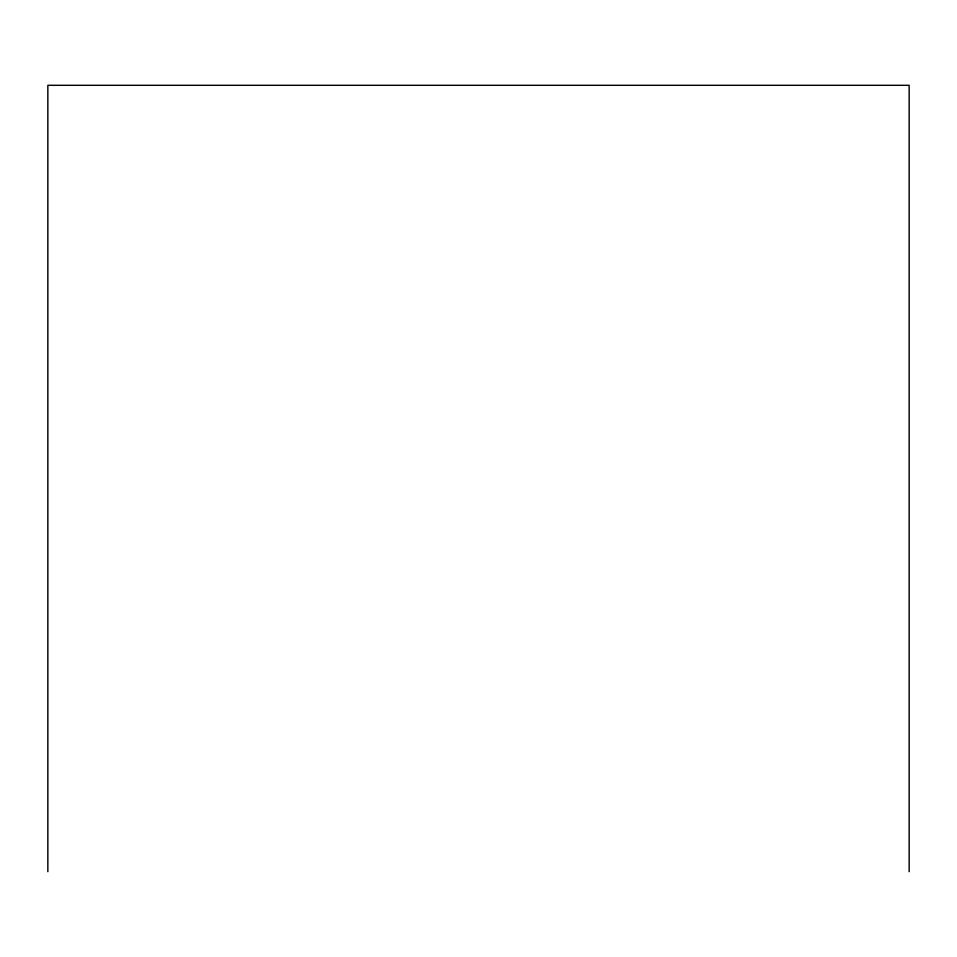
<?xml version="1.0" encoding="UTF-8"?>
<svg xmlns="http://www.w3.org/2000/svg" width="957" height="957" viewBox="0 0 957 957"><rect width="100%" height="100%" fill="white"/><g stroke="black" fill="none" stroke-linecap="round" stroke-linejoin="round"><path stroke-width="1.44" d="M909.15 871.695L909.15 85.305L47.85 85.305L47.85 871.695"/></g></svg>
